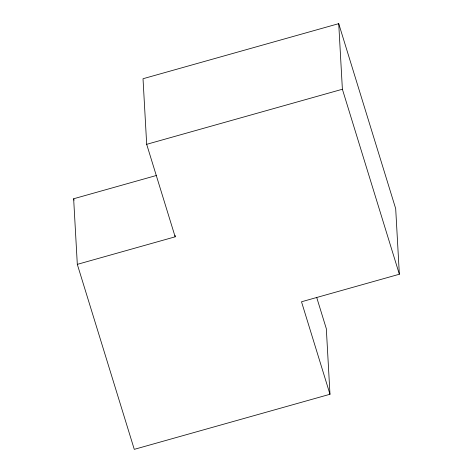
<?xml version="1.0" encoding="UTF-8"?>
<svg xmlns="http://www.w3.org/2000/svg" width="473" height="473" viewBox="0 0 473 473"><rect width="100%" height="100%" fill="white"/><g stroke="black" fill="none" stroke-linecap="round" stroke-linejoin="round"><path stroke-width="0.71" d="M329.983 394.269L301.502 301.774L399.354 274.239L395.688 208.64L338.721 23.65L143.017 78.731L146.683 144.324L175.164 236.819L77.312 264.36L134.279 449.35L329.983 394.269L326.317 328.676L316.75 297.612M146.683 144.324L342.387 89.243L338.721 23.65M77.312 264.36L73.646 198.761L156.61 175.418M342.387 89.243L399.354 274.239M73.646 198.761L74.084 200.174M175.081 235.347L175.164 236.819"/></g></svg>
